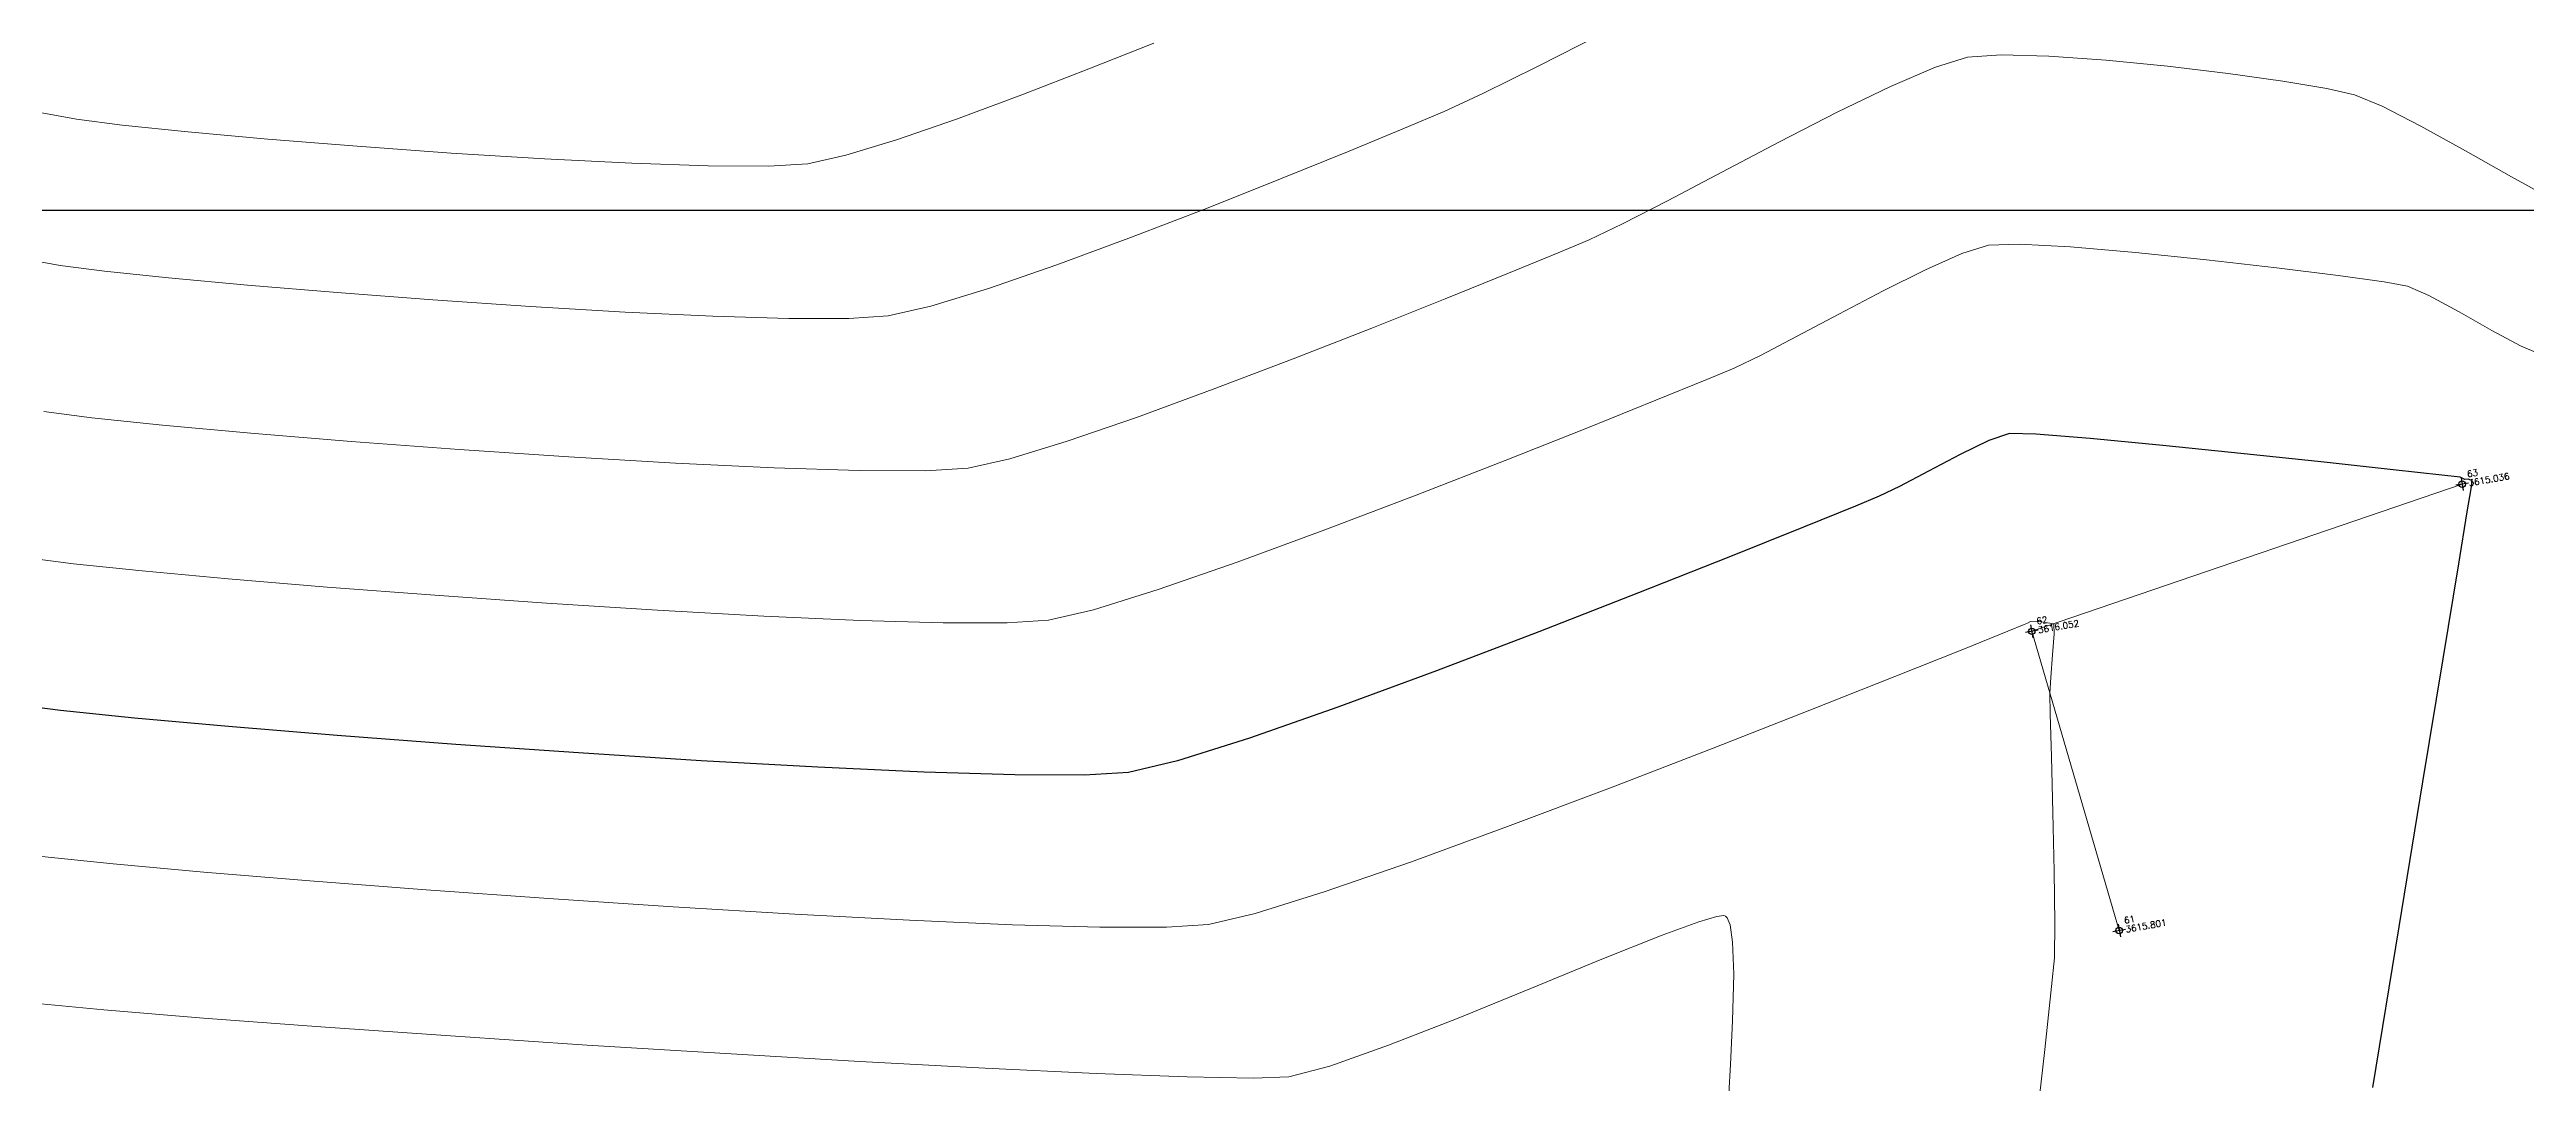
# Model space of a CAD drawing. Header units: millimetres. Extents: x 736950 to 740938, y 8500595 to 8502163.
# Drawn here: x 737828.7 to 737867.09, y 8501186.46 to 8501202.49 of the extents above; entities that cross this region are included whole.
import ezdxf

# ---------------------------------------------------------------- set-up
doc = ezdxf.new("R2010")
doc.units = ezdxf.units.MM
for name, color, linetype, lineweight in [('CONT-MJR', 80, 'Continuous', 30), ('CONT-MNR', 96, 'Continuous', 15), ('otros', 4, 'Continuous', 5), ('pista', 251, 'Continuous', 5)]:
    doc.layers.add(name, color=color, linetype=linetype, lineweight=lineweight)
doc.layers.add('Cuadricula Coordenadas', color=5, linetype='Continuous')
doc.styles.add('5mm', font='arial.ttf', dxfattribs={"height": 3})

msp = doc.modelspace()

# ---------------------------------------------------------------- hatches: boundary and pattern name
at = {"layer": 'pista'}
h = msp.add_hatch(dxfattribs=at)
h.set_pattern_fill('HONEY', color=256, scale=3, angle=9.94991650582834, style=0)
h.set_pattern_definition([(9.94991650582834, (1479841.21072825, -18.49207214638591), (0.4979252195647159, 0.4170677100899267), [0.375, -0.75]), (129.9499165058283, (1479841.21072825, -18.49207214638591), (-0.6101538418184378, 0.222682034283025), [0.3749999999999999, -0.7499999999999998]), (69.94991650582834, (1479841.21072825, -18.49207214638591), (-0.112228622253722, 0.6397497443729518), [-0.75, 0.375])])
h.paths.add_polyline_path([(737744.7999806425, 8501250.923935566), (737743.4751223363, 8501250.754223157), (737756.465848178, 8501242.026572531), (737763.5739612179, 8501242.006896213), (737770.002546867, 8501243.455222024), (737769.8468594846, 8501244.342704736), (737763.4750639071, 8501242.907173423), (737756.7405500773, 8501242.925815564)])
h.paths.add_polyline_path([(737794.2809870465, 8501256.017245878), (737809.7820272583, 8501263.709828075), (737823.391616501, 8501273.483615467), (737837.0791595323, 8501280.557800073), (737851.5530432165, 8501285.77819753), (737870.8510758049, 8501293.050216693, -0.9976846880626209), (737871.0089264096, 8501292.63424804), (737865.2748787645, 8501289.581801567, 0.7845063948290762), (737866.1540430214, 8501286.121818589), (737883.2588851704, 8501291.348365877), (737897.4188924351, 8501296.516943583), (737903.2981396064, 8501301.44146652, -0.5512150924587264), (737904.1219025984, 8501301.177325813), (737906.855912117, 8501297.98174819, 0.5618964424650519), (737910.2738656431, 8501298.536066804), (737914.22079628, 8501308.558674501), (737925.6412323939, 8501300.72656757, 0.340189525830376), (737928.7023693406, 8501300.894137181), (737936.9171069289, 8501306.117412793, -0.358727273887905), (737938.1716059428, 8501305.962964654), (737943.1732157968, 8501301.051021611, 0.3417074120720416), (737946.0555081918, 8501300.709858142), (737955.8779356404, 8501307.072689936), (737971.8320576148, 8501314.464803053), (737988.5677626224, 8501323.411181662), (738023.1375471824, 8501336.282937778), (738044.4246208373, 8501357.728329657), (738061.4456776979, 8501362.208386911), (738078.9085143938, 8501363.070318012), (738112.0997810266, 8501372.051506756), (738118.6561313582, 8501373.365123207), (738128.3493353954, 8501376.976906104), (738155.2251721952, 8501366.826195797), (738176.6167526407, 8501363.543890122), (738193.8053773039, 8501353.328603027), (738204.7313956148, 8501340.877429372), (738207.705198212, 8501335.751671141), (738214.35685511, 8501331.742925933), (738229.9282901662, 8501313.374534177), (738233.5603594936, 8501308.186787868), (738234.53883727, 8501308.358438132), (738230.6417003467, 8501313.924784988), (738214.9478837823, 8501332.43754055), (738208.3676942562, 8501336.403214611), (738205.4657963786, 8501341.405035153), (738194.387784551, 8501354.029418997), (738176.9261677533, 8501364.406946706), (738155.4549153853, 8501367.70147717), (738128.3514754312, 8501377.93815071), (738118.4090486554, 8501374.233504975), (738111.8936108743, 8501372.928085677), (738078.7671659255, 8501363.964436961), (738061.3074614278, 8501363.102660457), (738043.958527311, 8501358.536303693), (738022.6381405202, 8501337.057350922), (737988.196920163, 8501324.233464561), (737971.4304040315, 8501315.270615296), (737955.4419368334, 8501307.862588815), (737945.5806043665, 8501301.47455489, -0.3391433520832071), (737943.8038299843, 8501301.693147572), (737938.8116631231, 8501306.59581691, 0.3560082385246841), (737936.4342009705, 8501306.876887502), (737928.158540546, 8501301.61487459, -0.3502196171718997), (737926.1502499409, 8501301.468794718), (737914.5128481541, 8501309.44969617, 0.4302069892023044), (737913.4330382891, 8501309.014522241), (737909.4507249827, 8501298.90206584, -0.5704007069138802), (737907.5397775185, 8501298.566836312), (737904.9064502402, 8501301.644734057, 0.4931454261128044), (737902.7202336333, 8501302.131411942), (737896.9620044216, 8501297.308254998), (737882.9728831241, 8501292.20205278), (737866.0373022418, 8501287.027224885, -0.7384715771871906), (737865.6977918843, 8501288.787355538), (737871.5108758068, 8501291.881875956, 0.9119586051647783), (737870.5337161538, 8501293.892406015), (737851.2416702455, 8501286.62264278), (737836.7183275839, 8501281.384406622), (737822.9200107896, 8501274.252970394), (737809.3164408724, 8501264.483505804), (737793.8201376351, 8501256.79327439), (737778.9884914039, 8501246.402265295), (737769.846859484, 8501244.34270474), (737770.0025468671, 8501243.455222024), (737779.3594973255, 8501245.563292695)])
h.paths.add_polyline_path([(738260.5182952256, 8501271.251537092), (738234.538837269, 8501308.358438132), (738233.56035949, 8501308.186787868), (738259.6897886079, 8501270.86568047), (738269.3749442189, 8501234.589470252), (738274.5057655985, 8501215.583008338), (738279.7983711922, 8501189.602392923), (738280.7089290785, 8501189.641305126), (738275.382018582, 8501215.790318219), (738270.2441657205, 8501234.822827347)])

# ---------------------------------------------------------------- linework, layer by layer
at = {"linetype": 'Continuous', "extrusion": (0.9849591664230046, 0.172787269436437, 0)}
for points, elevation in [([(8245836.912062787, 0), (8245836.712062787, 0)], 2195666.375162655), ([(8245835.819062787, 0), (8245835.619062788, 0)], 2195659.409162654), ([(8245831.016062788, 0), (8245830.816062788, 0)], 2195659.943162655)]:
    msp.add_lwpolyline(points, dxfattribs=dict(at, elevation=elevation))
at = {"linetype": 'Continuous', "extrusion": (-0.172787269436437, 0.9849591664230046, 0)}
for points, elevation in [([(-2195666.475162655, 0), (-2195666.275162655, 0)], 8245836.812062786), ([(-2195659.509162654, 0), (-2195659.309162655, 0)], 8245835.719062786), ([(-2195660.043162655, 0), (-2195659.843162654, 0)], 8245830.916062787)]:
    msp.add_lwpolyline(points, dxfattribs=dict(at, elevation=elevation))
at = {"linetype": 'Continuous'}
for centre in [(737866.095648445, 8501195.750427242), (737859.4232793772, 8501193.470230754), (737860.779144827, 8501188.83174028)]:
    msp.add_circle(centre, 0.05, dxfattribs=at)
at = {"layer": 'CONT-MJR', "elevation": 3615}
for points in [[(737858.3114882358, 8501196.210725168), (737857.8203749862, 8501195.953964029)], [(737859.0806619269, 8501196.538512409), (737858.7605337771, 8501196.426108144)], [(737859.4891778504, 8501196.528596865), (737859.0806619269, 8501196.538512409)], [(737861.4561280455, 8501196.352749988), (737860.3311086505, 8501196.4605752)], [(737865.0264549798, 8501195.973478753), (737863.9541274919, 8501196.090899194)], [(737866.0661340745, 8501195.857160635), (737865.7805659345, 8501195.889465043)], [(737866.1367652637, 8501195.820918048), (737866.0661340745, 8501195.857160635)], [(737866.1933421084, 8501195.82719134), (737866.1367652637, 8501195.820918048)], [(737866.2145375636, 8501195.819742111), (737866.1933421084, 8501195.82719134)], [(737866.2319451264, 8501195.681245826), (737866.2499101546, 8501195.79108482)], [(737866.2521764784, 8501195.805131756), (737866.2459047915, 8501195.80794685)], [(737857.0593440959, 8501195.562709449), (737856.6935401389, 8501195.412303265)], [(737857.3740437115, 8501195.717425276), (737857.0593440959, 8501195.562709449)], [(737853.3285673682, 8501194.065890294), (737851.7854241598, 8501193.464543957)], [(737851.7854241598, 8501193.464543957), (737850.1987221494, 8501192.859854678)], [(737865.4857655751, 8501191.135996679), (737865.7986172179, 8501193.041129645)], [(737828.866747771, 8501192.243312286), (737828.101510874, 8501192.340667386)], [(737831.4743032553, 8501191.99436761), (737830.017203172, 8501192.125684487)], [(737848.6687717426, 8501192.29557929), (737847.2958833432, 8501191.815474635)], [(737843.6598539494, 8501191.244879562), (737842.2563080881, 8501191.287678564)], [(737844.7414539224, 8501191.241060458), (737843.6598539494, 8501191.244879562)], [(737845.4225341852, 8501191.282804875), (737844.7414539224, 8501191.241060458)]]:
    msp.add_lwpolyline(points, dxfattribs=at)
at = {"layer": 'CONT-MJR', "extrusion": (0.4324717646947839, -0.9016474769785472, 0), "elevation": -7345979.228635916}
msp.add_lwpolyline([(4341815.910217783, 3615.000000000013), (4341815.412189949, 3615.000000000013)], dxfattribs=at)
at = {"layer": 'CONT-MJR', "extrusion": (-0.08053006495912567, -0.996752180151957, 0), "elevation": -8533006.046373384}
msp.add_lwpolyline([(50861.99047978211, 3615.00000000001), (50861.14580563246, 3615.00000000001)], dxfattribs=at)
at = {"layer": 'CONT-MJR', "extrusion": (0.1022816104144634, 0.9947554836094266, 0), "elevation": 8532081.347134052}
msp.add_lwpolyline([(135523.05936848, 3615.000000000013), (135524.3237814219, 3615.000000000013)], dxfattribs=at)
at = {"layer": 'CONT-MJR', "extrusion": (-0.1062510400882014, -0.9943393366855077, 0), "elevation": -8531472.494627777}
msp.add_lwpolyline([(-169573.7719405149, 3615), (-169575.0192186753, 3615)], dxfattribs=at)
at = {"layer": 'CONT-MJR', "extrusion": (0.4682676378193287, -0.8835866790367011, 0), "elevation": -7166028.562209806}
msp.add_lwpolyline([(4632796.289108366, 3615.00000000001), (4632795.783972552, 3615.00000000001)], dxfattribs=at)
at = {"layer": 'CONT-MJR', "extrusion": (-0.1107226170304858, -0.9938513480787358, 0), "elevation": -8530623.425267745}
msp.add_lwpolyline([(-207945.7560537552, 3615), (-207946.5148301619, 3615)], dxfattribs=at)
at = {"layer": 'CONT-MJR', "extrusion": (-0.3519748696713864, -0.9360094503368065, 0), "elevation": -8216909.991139149}
msp.add_lwpolyline([(-2301557.5073016, 3615.000000000003), (-2301557.540813258, 3615.000000000003)], dxfattribs=at)
at = {"layer": 'CONT-MJR', "extrusion": (0.9872335078922342, -0.1592796311359179, 0), "elevation": -625621.0435641188}
msp.add_lwpolyline([(8510192.406224698, 3615.000000000003), (8510192.420453284, 3615.000000000003)], dxfattribs=at)
at = {"layer": 'CONT-MJR', "extrusion": (0.3758554044814061, -0.9266783233259095, 0), "elevation": -7600546.084939272}
msp.add_lwpolyline([(3878976.043891298, 3615.000000000013), (3878975.169149376, 3615.000000000013)], dxfattribs=at)
at = {"layer": 'CONT-MJR', "extrusion": (0.9868220472405038, -0.1618092923167924, 0), "elevation": -647429.7914312356}
msp.add_lwpolyline([(8508560.576063106, 3615.000000000013), (8508560.938974652, 3615.000000000013)], dxfattribs=at)
at = {"layer": 'CONT-MJR', "extrusion": (0.3723270877387017, -0.9281015783501378, 0), "elevation": -7615248.84281931}
msp.add_lwpolyline([(3850030.417295716, 3615.000000000006), (3850029.172718162, 3615.000000000006)], dxfattribs=at)
at = {"layer": 'CONT-MJR', "extrusion": (0.9867992928608661, -0.1619480027950175, 0), "elevation": -648625.7859870162}
msp.add_lwpolyline([(8508468.667916588, 3615.000000000013), (8508469.4864071, 3615.000000000013)], dxfattribs=at)
at = {"layer": 'CONT-MJR', "extrusion": (0.3682594091894877, -0.9297230811071701, 0), "elevation": -7632034.909182802}
msp.add_lwpolyline([(3816645.479194621, 3615.000000000003), (3816643.974150775, 3615.000000000003)], dxfattribs=at)
at = {"layer": 'CONT-MJR', "extrusion": (0.9867887608214948, -0.1620121647172796, 0), "elevation": -649179.0102028406}
msp.add_lwpolyline([(8508424.981865462, 3615.000000000013), (8508426.475904781, 3615.000000000013)], dxfattribs=at)
at = {"layer": 'CONT-MJR', "extrusion": (0.3460344071925594, -0.9382218229389541, 0), "elevation": -7720683.106016747}
msp.add_lwpolyline([(3633972.390190396, 3615.000000000003), (3633970.759498836, 3615.000000000003)], dxfattribs=at)
at = {"layer": 'CONT-MJR', "extrusion": (-0.1017142785549341, -0.9948136536749229, 0), "elevation": -8532149.84704067}
msp.add_lwpolyline([(-130689.2487159648, 3615.00000000001), (-130690.4051691325, 3615.00000000001)], dxfattribs=at)
at = {"layer": 'CONT-MJR', "extrusion": (-0.08186569914678887, -0.996643370169695, 0), "elevation": -8533059.729222514}
msp.add_lwpolyline([(39400.51181337214, 3615.00000000001), (39398.8209668824, 3615.00000000001)], dxfattribs=at)
at = {"layer": 'CONT-MJR', "extrusion": (-0.07551634391133302, -0.9971445641441693, 0), "elevation": -8532635.71052256}
msp.add_lwpolyline([(93749.23628699116, 3615.000000000013), (93747.39636522869, 3615.000000000013)], dxfattribs=at)
at = {"layer": 'CONT-MJR', "extrusion": (-0.06956395876035618, -0.9975774935520485, 0), "elevation": -8531924.24835587}
msp.add_lwpolyline([(144672.9443147228, 3615.00000000001), (144671.0340960034, 3615.00000000001)], dxfattribs=at)
at = {"layer": 'CONT-MJR', "extrusion": (-0.06322453417808938, -0.9979993277943446, 0), "elevation": -8530832.880686497}
msp.add_lwpolyline([(198878.7538365492, 3615.000000000013), (198876.8520911813, 3615.000000000013)], dxfattribs=at)
at = {"layer": 'CONT-MJR', "extrusion": (0.3010605353029301, -0.9536050304413842, 0), "elevation": -7884642.578113283}
msp.add_lwpolyline([(3262988.251731612, 3615.000000000003), (3262987.081943333, 3615.000000000003)], dxfattribs=at)
at = {"layer": 'CONT-MJR', "extrusion": (-0.05566617715970226, -0.9984494362362196, 0), "elevation": -8529082.489675548}
msp.add_lwpolyline([(263467.7160035269, 3615.000000000013), (263465.9014738085, 3615.000000000013)], dxfattribs=at)
at = {"layer": 'CONT-MJR', "extrusion": (-0.0456106646053823, -0.9989592921006619, 0), "elevation": -8525997.506435849}
msp.add_lwpolyline([(349329.3934749778, 3615.000000000013), (349327.7448413031, 3615.000000000013)], dxfattribs=at)
at = {"layer": 'CONT-MJR', "extrusion": (0.2316888063782195, -0.9727899552313625, 0), "elevation": -8098922.962174435}
msp.add_lwpolyline([(2687400.255691313, 3615.000000000013), (2687399.476660684, 3615.000000000013)], dxfattribs=at)
at = {"layer": 'CONT-MJR', "extrusion": (0.9867804489693823, -0.162062782685552, 0), "elevation": -649615.4563186051}
msp.add_lwpolyline([(8508387.46539404, 3615.000000000013), (8508389.739824137, 3615.000000000013)], dxfattribs=at)
at = {"layer": 'CONT-MJR', "extrusion": (0.9867785776164418, -0.1620741767132321, 0), "elevation": -649713.6999062076}
msp.add_lwpolyline([(8508377.438543865, 3615.000000000003), (8508379.963924771, 3615.000000000003)], dxfattribs=at)
at = {"layer": 'CONT-MNR', "extrusion": (0.4542117537094083, -0.8908937550528817, 0), "elevation": -7238527.030932621}
msp.add_lwpolyline([(4518694.61578746, 3612.00000000001), (4518693.499557289, 3612.00000000001)], dxfattribs=at)
at = {"layer": 'CONT-MNR'}
for points, elevation in [([(737845.8173609816, 8501202.58832125), (737844.808770646, 8501202.186820285)], 3611), ([(737858.4292979465, 8501202.371747551), (737857.929694682, 8501202.21672864)], 3613), ([(737858.9474098802, 8501202.407540195), (737858.4292979465, 8501202.371747551)], 3613), ([(737860.5744615701, 8501202.324262012), (737859.6886225648, 8501202.387610974)], 3613), ([(737844.808770646, 8501202.186820285), (737843.7684791458, 8501201.784961702)], 3611), ([(737857.929694682, 8501202.21672864), (737857.23461931, 8501201.916609308)], 3613), ([(737863.9945922007, 8501201.882711157), (737863.3149922114, 8501201.99671788)], 3613), ([(737843.7684791458, 8501201.784961702), (737842.7546792871, 8501201.409923114)], 3611), ([(737850.9262833756, 8501201.810985157), (737850.3180837235, 8501201.529854074)], 3612), ([(737864.4264463611, 8501201.786795294), (737863.9945922007, 8501201.882711157)], 3613), ([(737832.0816740459, 8501201.100306), (737830.8408868553, 8501201.212590164)], 3611), ([(737842.7546792871, 8501201.409923114), (737841.8255638761, 8501201.088882137)], 3611), ([(737849.7020928306, 8501201.270974727), (737848.8409749817, 8501200.914667126)], 3612), ([(737850.3180837235, 8501201.529854074), (737849.7020928306, 8501201.270974727)], 3612), ([(737856.4084632178, 8501201.515532792), (737855.5156177928, 8501201.057642331)], 3613), ([(737836.3697260174, 8501200.79350438), (737834.925189572, 8501200.883719826)], 3611), ([(737841.0393257198, 8501200.849016385), (737840.4541576245, 8501200.717503475)], 3611), ([(737841.8255638761, 8501201.088882137), (737841.0393257198, 8501200.849016385)], 3611), ([(737855.5156177928, 8501201.057642331), (737854.6204744229, 8501200.587081168)], 3613), ([(737839.8452987393, 8501200.679688003), (737838.9088765462, 8501200.684445186)], 3611), ([(737847.8031427539, 8501200.492673006), (737846.657008725, 8501200.03673411)], 3612), ([(737853.7874244949, 8501200.147992542), (737853.0808593963, 8501199.784519693)], 3613), ([(737853.0808593963, 8501199.784519693), (737852.5651705143, 8501199.540805867)], 3613), ([(737828.8629277267, 8501199.142610023), (737828.2122816016, 8501199.258896537)], 3612), ([(737845.470985472, 8501199.578592174), (737844.3134855723, 8501199.149988938)], 3612), ([(737858.7549799364, 8501199.455129981), (737858.3420246153, 8501199.324272402)], 3614), ([(737859.229833847, 8501199.470221858), (737858.7549799364, 8501199.455129981)], 3614), ([(737860.0264156929, 8501199.427376585), (737859.229833847, 8501199.470221858)], 3614), ([(737862.1336272478, 8501199.229899812), (737861.0319414883, 8501199.342100468)], 3614), ([(737829.5506027166, 8501199.053194873), (737828.8629277267, 8501199.142610023)], 3612), ([(737830.5413464131, 8501198.948769769), (737829.5506027166, 8501199.053194873)], 3612), ([(737865.2462902177, 8501198.821977966), (737864.8878044568, 8501198.886813696)], 3614), ([(737837.6229391929, 8501198.418989804), (737836.1532046646, 8501198.505252592)], 3612), ([(737843.2529216032, 8501198.78266614), (737842.3577061414, 8501198.508365523)], 3612), ([(737857.1188750726, 8501198.746349683), (737856.432154917, 8501198.386861946)], 3614), ([(737866.0480562387, 8501198.42083922), (737865.5782220926, 8501198.675216833)], 3614), ([(737838.9812013472, 8501198.355001893), (737837.6229391929, 8501198.418989804)], 3612), ([(737866.5551853688, 8501198.135544028), (737866.0480562387, 8501198.42083922)], 3614), ([(737855.777653882, 8501198.038741563), (737855.2171090002, 8501197.745777233)], 3614), ([(737854.8122573049, 8501197.551757658), (737854.3877546915, 8501197.375475328)], 3614), ([(737846.7352581488, 8501197.221444106), (737845.5461759802, 8501196.78674781)], 3613), ([(737853.5988593806, 8501197.053142102), (737852.5289953742, 8501196.621631611)], 3614), ([(737829.3536719867, 8501196.77971974), (737828.6091221093, 8501196.87529581)], 3613), ([(737830.4496485185, 8501196.666378653), (737829.3536719867, 8501196.77971974)], 3613), ([(737833.3761411608, 8501196.414359516), (737831.8171166084, 8501196.542262072)], 3613), ([(737835.0467870798, 8501196.289660506), (737833.3761411608, 8501196.414359516)], 3613), ([(737844.4725914247, 8501196.418300252), (737843.5811121705, 8501196.146102138)], 3613), ([(737842.2766088054, 8501195.95885194), (737841.2468824963, 8501195.962690383)], 3613), ([(737842.9383459048, 8501196.000154175), (737842.2766088054, 8501195.95885194)], 3613), ([(737843.5811121705, 8501196.146102138), (737842.9383459048, 8501196.000154175)], 3613), ([(737849.8800572846, 8501195.578573342), (737848.4678312056, 8501195.040772825)], 3614), ([(737833.0004027385, 8501194.156238778), (737831.4649494033, 8501194.283949608)], 3614), ([(737844.1804400448, 8501193.641479526), (737843.5438182706, 8501193.600699889)], 3614), ([(737859.3064308866, 8501193.573661242), (737859.0533547275, 8501193.47106288)], 3616), ([(737859.3563175577, 8501193.598322425), (737859.3064308866, 8501193.573661242)], 3616), ([(737859.4063439169, 8501193.62189484), (737859.3563175577, 8501193.598322425)], 3616), ([(737859.7647785158, 8501193.586933702), (737859.5766322769, 8501193.617967714)], 3616), ([(737859.7685052891, 8501193.430702489), (737859.7647785158, 8501193.586933702)], 3616), ([(737858.3562596808, 8501193.190079294), (737857.303406802, 8501192.768833142)], 3616), ([(737859.0533547275, 8501193.47106288), (737858.3562596808, 8501193.190079294)], 3616), ([(737859.7194451976, 8501192.753529124), (737859.7471412801, 8501193.10678733)], 3616), ([(737857.303406802, 8501192.768833142), (737855.9830571442, 8501192.245447079)], 3616), ([(737854.4834717627, 8501191.65804376), (737852.8929117117, 8501191.044745844)], 3616), ([(737852.8929117117, 8501191.044745844), (737851.299638046, 8501190.443675984)], 3616), ([(737851.299638046, 8501190.443675984), (737849.7919118202, 8501189.892956834)], 3616), ([(737831.0917750029, 8501189.7385987), (737829.6857250014, 8501189.86627033)], 3616), ([(737859.7814611425, 8501188.953456772), (737859.7713608043, 8501189.753597736)], 3616), ([(737848.4579940883, 8501189.430711055), (737847.3861459054, 8501189.095061298)], 3616), ([(737840.2490778109, 8501189.085012104), (737838.3626225833, 8501189.198920414)], 3616), ([(737842.0258629462, 8501188.990811987), (737840.2490778109, 8501189.085012104)], 3616), ([(737846.6646283256, 8501188.924130224), (737846.0123606797, 8501188.882979175)], 3616), ([(737847.3861459054, 8501189.095061298), (737846.6646283256, 8501188.924130224)], 3616), ([(737854.2622696179, 8501188.967337102), (737853.6962188294, 8501188.760155044)], 3617), ([(737854.5443073211, 8501189.049848316), (737854.2622696179, 8501188.967337102)], 3617), ([(737854.7047695699, 8501189.027705701), (737854.6785547807, 8501189.056069097)], 3617), ([(737854.7859198685, 8501188.653262168), (737854.7465979953, 8501188.920341598)], 3617), ([(737859.7744700183, 8501188.411330925), (737859.7814611425, 8501188.953456772)], 3616), ([(737854.7870355584, 8501187.4339925), (737854.803260201, 8501188.156795515)], 3617), ([(737851.6702002935, 8501187.939173155), (737850.532966853, 8501187.47580128)], 3617), ([(737831.0855678287, 8501187.476195317), (737829.53828419, 8501187.603306988)], 3617), ([(737850.532966853, 8501187.47580128), (737849.4554009227, 8501187.053985855)], 3617), ([(737837.033964417, 8501187.057552908), (737834.916226257, 8501187.19784533)], 3617), ([(737849.4554009227, 8501187.053985855), (737848.5443652205, 8501186.731334684)], 3617), ([(737848.5443652205, 8501186.731334684), (737847.9067224655, 8501186.565455573)], 3617), ([(737854.7258531431, 8501186.2987212), (737854.7526717673, 8501186.757523252)], 3617), ([(737847.3565647773, 8501186.544949971), (737846.3340120775, 8501186.56383435)], 3617), ([(737847.9067224655, 8501186.565455573), (737847.3565647773, 8501186.544949971)], 3617)]:
    msp.add_lwpolyline(points, dxfattribs=dict(at, elevation=elevation))
at = {"layer": 'CONT-MNR', "extrusion": (-0.02687760297231334, -0.9996387319719374, 0), "elevation": -8517963.074748319}
msp.add_lwpolyline([(509101.1809463799, 3613.000000000013), (509100.4394658221, 3613.000000000013)], dxfattribs=at)
at = {"layer": 'CONT-MNR', "extrusion": (-0.09874558537089673, -0.995112711892356, 0), "elevation": -8532514.973589288}
msp.add_lwpolyline([(-105200.8059483755, 3613), (-105201.7626147758, 3613)], dxfattribs=at)
at = {"layer": 'CONT-MNR', "extrusion": (-0.4449206935989992, 0.8955699729263961, 0), "elevation": 7285135.929811142}
msp.add_lwpolyline([(-4443158.674260705, 3612.000000000009), (-4443157.740243902, 3612.000000000009)], dxfattribs=at)
at = {"layer": 'CONT-MNR', "extrusion": (-0.1196887712304673, -0.9928114614776268, 0), "elevation": -8528404.749519404}
msp.add_lwpolyline([(-284940.1219484303, 3613.00000000001), (-284941.0684205389, 3613.00000000001)], dxfattribs=at)
at = {"layer": 'CONT-MNR', "extrusion": (-0.1397385816235777, -0.990188430959396, 0), "elevation": -8520899.839468049}
msp.add_lwpolyline([(-457322.1909822462, 3613.000000000006), (-457323.0482649232, 3613.000000000006)], dxfattribs=at)
at = {"layer": 'CONT-MNR', "extrusion": (0.4367283638183557, -0.8995934282977739, 0), "elevation": -7325382.194007349}
msp.add_lwpolyline([(4376487.522815753, 3613.000000000003), (4376486.604449671, 3613.000000000003)], dxfattribs=at)
at = {"layer": 'CONT-MNR', "extrusion": (-0.3824575886917782, -0.9239730476870366, 0), "elevation": -8137083.173267853}
msp.add_lwpolyline([(-2569581.828475173, 3613.00000000001), (-2569582.293476475, 3613.00000000001)], dxfattribs=at)
at = {"layer": 'CONT-MNR', "extrusion": (-0.4583191184293555, -0.8887877056317433, 0), "elevation": -7893941.043498833}
msp.add_lwpolyline([(-3240457.343078547, 3613.000000000006), (-3240458.014490111, 3613.000000000006)], dxfattribs=at)
at = {"layer": 'CONT-MNR', "extrusion": (-0.1745468703867809, -0.9846488663671839, 0), "elevation": -8499484.09424705}
msp.add_lwpolyline([(-757355.4972657764, 3611), (-757356.1601134901, 3611)], dxfattribs=at)
at = {"layer": 'CONT-MNR', "extrusion": (-0.1282946061158696, -0.9917361010075079, 0), "elevation": -8525607.836069917}
msp.add_lwpolyline([(-358925.7995724542, 3611), (-358926.5149589644, 3611)], dxfattribs=at)
at = {"layer": 'CONT-MNR', "extrusion": (-0.1034685020252864, -0.9946327307547461, 0), "elevation": -8531915.228628732}
msp.add_lwpolyline([(-145735.8507758888, 3611), (-145736.8709302144, 3611)], dxfattribs=at)
at = {"layer": 'CONT-MNR', "extrusion": (-0.4840411289852535, -0.875045247659046, 0), "elevation": -7796093.024865932}
msp.add_lwpolyline([(-3469264.627095617, 3613), (-3469265.417661752, 3613)], dxfattribs=at)
at = {"layer": 'CONT-MNR', "extrusion": (-0.08042121827464951, -0.9967609681619868, 0), "elevation": -8533002.794171104}
msp.add_lwpolyline([(51766.66309528553, 3611), (51765.27078599669, 3611)], dxfattribs=at)
at = {"layer": 'CONT-MNR', "extrusion": (-0.07168009666924999, -0.9974276734387748, 0), "elevation": -8532221.097647872}
msp.add_lwpolyline([(126570.0716639564, 3611.000000000013), (126568.6121937506, 3611.000000000013)], dxfattribs=at)
at = {"layer": 'CONT-MNR', "extrusion": (-0.05071705879923877, -0.9987130618685002, 0), "elevation": -8527681.164587295}
msp.add_lwpolyline([(305732.2754647813, 3611.00000000001), (305730.9194587125, 3611.00000000001)], dxfattribs=at)
at = {"layer": 'CONT-MNR', "extrusion": (-0.3766641598787318, 0.9263498856602992, 0), "elevation": 7597165.281473793}
msp.add_lwpolyline([(-3885603.88995516, 3612.000000000003), (-3885602.769609333, 3612.000000000003)], dxfattribs=at)
at = {"layer": 'CONT-MNR', "extrusion": (0.4908400764138771, 0.8712496883132984, 0), "elevation": 7768842.925396016}
msp.add_lwpolyline([(3529863.639571613, 3613.000000000009), (3529864.459962222, 3613.000000000009)], dxfattribs=at)
at = {"layer": 'CONT-MNR', "extrusion": (-0.03398062518185386, -0.9994224917982638, 0), "elevation": -8521363.398732448}
msp.add_lwpolyline([(448536.6868012593, 3611.00000000001), (448535.5012270248, 3611.00000000001)], dxfattribs=at)
at = {"layer": 'CONT-MNR', "extrusion": (0.06198931440696616, -0.9980768131258008, 0), "elevation": -8439113.095973695}
msp.add_lwpolyline([(1263405.053194987, 3611.000000000013), (1263404.443162895, 3611.000000000013)], dxfattribs=at)
at = {"layer": 'CONT-MNR', "extrusion": (0.4662796328473026, -0.8846373855946769, 0), "elevation": -7176433.280241925}
msp.add_lwpolyline([(4616670.470910931, 3613.000000000013), (4616669.529225737, 3613.000000000013)], dxfattribs=at)
at = {"layer": 'CONT-MNR', "extrusion": (0.4835645875589226, 0.8753086824994765, 0), "elevation": 7797980.906753647}
msp.add_lwpolyline([(3465017.492147177, 3613.00000000001), (3465018.252672155, 3613.00000000001)], dxfattribs=at)
at = {"layer": 'CONT-MNR', "extrusion": (0.3603347294850874, -0.9328230715022592, 0), "elevation": -7664243.754166719}
msp.add_lwpolyline([(3751558.000423755, 3612.00000000001), (3751556.728989451, 3612.00000000001)], dxfattribs=at)
at = {"layer": 'CONT-MNR', "extrusion": (0.380665896371382, -0.924712644738771, 0), "elevation": -7580291.399745566}
msp.add_lwpolyline([(3918417.816518711, 3613.000000000013), (3918416.986579895, 3613.000000000013)], dxfattribs=at)
at = {"layer": 'CONT-MNR', "extrusion": (0.3859100365113627, -0.9225364186414534, 0), "elevation": -7557921.468166466}
msp.add_lwpolyline([(3961394.088140591, 3613.000000000013), (3961393.564251895, 3613.000000000013)], dxfattribs=at)
at = {"layer": 'CONT-MNR', "extrusion": (0.405226664171393, -0.9142162493877064, 0), "elevation": -7472934.686963942}
msp.add_lwpolyline([(4119474.729656178, 3614.000000000003), (4119474.110604283, 3614.000000000003)], dxfattribs=at)
at = {"layer": 'CONT-MNR', "extrusion": (-0.08450414339120442, -0.9964231278677342, 0), "elevation": -8533143.95352885}
msp.add_lwpolyline([(16835.22917678219, 3614.000000000013), (16834.22004143847, 3614.000000000013)], dxfattribs=at)
at = {"layer": 'CONT-MNR', "extrusion": (0.09205368033383719, 0.9957540459054112, 0), "elevation": 8533023.265077973}
msp.add_lwpolyline([(47867.67380162422, 3612.000000000003), (47868.90374613518, 3612.000000000003)], dxfattribs=at)
at = {"layer": 'CONT-MNR', "extrusion": (0.327273266514188, -0.9449297376128732, 0), "elevation": -7791559.163540495}
msp.add_lwpolyline([(3479426.248645592, 3612.000000000013), (3479425.126272228, 3612.000000000013)], dxfattribs=at)
at = {"layer": 'CONT-MNR', "extrusion": (0.3759972397262453, -0.9266207831244907, 0), "elevation": -7599957.638367558}
msp.add_lwpolyline([(3880135.729686899, 3613), (3880134.666689221, 3613)], dxfattribs=at)
at = {"layer": 'CONT-MNR', "extrusion": (0.4455402787071643, -0.8952618946707955, 0), "elevation": -7282054.230240353}
msp.add_lwpolyline([(4448202.555123443, 3614.000000000013), (4448201.821034068, 3614.000000000013)], dxfattribs=at)
at = {"layer": 'CONT-MNR', "extrusion": (-0.1131957255607644, -0.993572708821439, 0), "elevation": -8530082.386662042}
msp.add_lwpolyline([(-229178.6440394691, 3614.000000000006), (-229179.7361203298, 3614.000000000006)], dxfattribs=at)
at = {"layer": 'CONT-MNR', "extrusion": (0.1241104779987341, 0.9922684058514237, 0), "elevation": 8527047.841784105}
msp.add_lwpolyline([(322928.5617979869, 3614), (322929.5248980164, 3614)], dxfattribs=at)
at = {"layer": 'CONT-MNR', "extrusion": (-0.1387183395284876, -0.9903318748169522, 0), "elevation": -8521363.623802606}
msp.add_lwpolyline([(-448541.0758792358, 3614.000000000013), (-448541.7963061519, 3614.000000000013)], dxfattribs=at)
at = {"layer": 'CONT-MNR', "extrusion": (0.08304670058158672, 0.9965456565168063, 0), "elevation": 8533107.268508228}
msp.add_lwpolyline([(-29287.92186286603, 3612.000000000003), (-29286.52743546502, 3612.000000000003)], dxfattribs=at)
at = {"layer": 'CONT-MNR', "extrusion": (-0.07530026362689214, -0.9971609049184192, 0), "elevation": -8532622.039408796}
msp.add_lwpolyline([(95597.3620923598, 3612.000000000013), (95595.87245439983, 3612.000000000013)], dxfattribs=at)
at = {"layer": 'CONT-MNR', "extrusion": (0.06751466746300169, 0.9977182817195246, 0), "elevation": 8531615.92774301}
msp.add_lwpolyline([(-162197.0288468057, 3612.00000000001), (-162195.5132719682, 3612.00000000001)], dxfattribs=at)
at = {"layer": 'CONT-MNR', "extrusion": (0.2205078511873785, -0.9753851995825675, 0), "elevation": -8129243.170960326}
msp.add_lwpolyline([(2594261.530928708, 3612.00000000001), (2594260.852781883, 3612.00000000001)], dxfattribs=at)
at = {"layer": 'CONT-MNR', "extrusion": (0.3707327799326704, -0.9287395791519786, 0), "elevation": -7621854.327631771}
msp.add_lwpolyline([(3836943.80268799, 3613), (3836942.579601448, 3613)], dxfattribs=at)
at = {"layer": 'CONT-MNR', "extrusion": (-0.4043795194504333, -0.9145912771555591, 0), "elevation": -8073499.881660177}
msp.add_lwpolyline([(-2762865.213481575, 3614), (-2762865.576410769, 3614)], dxfattribs=at)
at = {"layer": 'CONT-MNR', "extrusion": (-0.0301288859795808, -0.9995460220668329, 0), "elevation": -8519569.26507916}
msp.add_lwpolyline([(481373.560892492, 3612.00000000001), (481372.3826579995, 3612.00000000001)], dxfattribs=at)
at = {"layer": 'CONT-MNR', "extrusion": (-0.0008574318583036422, -0.9999996324052367, 0), "elevation": -8501827.842165599}
msp.add_lwpolyline([(730551.6174490771, 3612.000000000013), (730550.6894018704, 3612.000000000013)], dxfattribs=at)
at = {"layer": 'CONT-MNR', "extrusion": (0.06570589006394553, -0.9978390331165168, 0), "elevation": -8434347.005326964}
msp.add_lwpolyline([(1294826.049557913, 3612.000000000011), (1294825.438934424, 3612.000000000011)], dxfattribs=at)
at = {"layer": 'CONT-MNR', "extrusion": (0.3642013286346606, -0.9313202414963114, 0), "elevation": -7648612.275702238}
msp.add_lwpolyline([(3783321.557411526, 3613.00000000001), (3783320.247170131, 3613.00000000001)], dxfattribs=at)
at = {"layer": 'CONT-MNR', "extrusion": (0.4695935596176975, -0.8828827151811163, 0), "elevation": -7159068.485623565}
msp.add_lwpolyline([(4643548.701737515, 3614.000000000013), (4643547.960414773, 3614.000000000013)], dxfattribs=at)
at = {"layer": 'CONT-MNR', "extrusion": (-0.4749228742768148, -0.8800274220094785, 0), "elevation": -7831717.184435972}
msp.add_lwpolyline([(-3388070.146660889, 3614.00000000001), (-3388070.650982475, 3614.00000000001)], dxfattribs=at)
at = {"layer": 'CONT-MNR', "extrusion": (0.4321711508047373, -0.9017916036491519, 0), "elevation": -7347429.009797734}
msp.add_lwpolyline([(4339364.052508807, 3614), (4339363.603567284, 3614)], dxfattribs=at)
at = {"layer": 'CONT-MNR', "extrusion": (0.3857659728867859, 0.92259666927792, 0), "elevation": 8127820.844481033}
msp.add_lwpolyline([(2598718.938035812, 3614.000000000003), (2598719.241415657, 3614.000000000003)], dxfattribs=at)
at = {"layer": 'CONT-MNR', "extrusion": (0.3555574510488245, -0.9346544275846891, 0), "elevation": -7683334.718340307}
msp.add_lwpolyline([(3712297.057431815, 3613.000000000003), (3712295.732907952, 3613.000000000003)], dxfattribs=at)
at = {"layer": 'CONT-MNR', "extrusion": (0.3782340738764568, -0.9257099898774016, 0), "elevation": -7590561.665388986}
msp.add_lwpolyline([(3898481.693973267, 3614.000000000003), (3898480.841767588, 3614.000000000003)], dxfattribs=at)
at = {"layer": 'CONT-MNR', "extrusion": (0.09039222135881145, 0.9959062437387467, 0), "elevation": 8533088.972627426}
msp.add_lwpolyline([(33630.72616738093, 3613.000000000011), (33632.099256563, 3613.000000000011)], dxfattribs=at)
at = {"layer": 'CONT-MNR', "extrusion": (0.3246092376543602, -0.9458482134198145, 0), "elevation": -7801330.312424839}
msp.add_lwpolyline([(3457456.89972622, 3613.00000000001), (3457455.764676707, 3613.00000000001)], dxfattribs=at)
at = {"layer": 'CONT-MNR', "extrusion": (-0.36939920192217, 0.9292708053195603, 0), "elevation": 7627351.695416397}
msp.add_lwpolyline([(-3826000.061240775, 3614.000000000013), (-3825998.697366334, 3614.000000000013)], dxfattribs=at)
at = {"layer": 'CONT-MNR', "extrusion": (0.06711250337368357, 0.997745414367271, 0), "elevation": 8531547.571711555}
msp.add_lwpolyline([(-165636.6759999982, 3613.000000000003), (-165634.9698210824, 3613.000000000003)], dxfattribs=at)
at = {"layer": 'CONT-MNR', "extrusion": (-0.05873665280935231, -0.9982735124287099, 0), "elevation": -8529857.026580054}
msp.add_lwpolyline([(237232.7318820815, 3613), (237231.0749380257, 3613)], dxfattribs=at)
at = {"layer": 'CONT-MNR', "extrusion": (-0.04788475483498367, -0.9988528671703324, 0), "elevation": -8526775.287764097}
msp.add_lwpolyline([(329915.8422081167, 3613.000000000013), (329914.3145562559, 3613.000000000013)], dxfattribs=at)
at = {"layer": 'CONT-MNR', "extrusion": (-0.03184771946610157, -0.9994927327223588, 0), "elevation": -8520382.145198934}
msp.add_lwpolyline([(466723.2600157405, 3613.000000000013), (466721.9415665108, 3613.000000000013)], dxfattribs=at)
at = {"layer": 'CONT-MNR', "extrusion": (0.3636072738669605, -0.9315523336834262, 0), "elevation": -7651020.996908532}
msp.add_lwpolyline([(3778443.809650334, 3614), (3778442.326610313, 3614)], dxfattribs=at)
at = {"layer": 'CONT-MNR', "extrusion": (0.3448634292819605, -0.9386528725486789, 0), "elevation": -7725214.192211295}
msp.add_lwpolyline([(3624334.858591119, 3614.000000000013), (3624333.410240183, 3614.000000000013)], dxfattribs=at)
at = {"layer": 'CONT-MNR', "extrusion": (-0.1274999701309893, -0.9918385743741757, 0), "elevation": -8525885.833722565}
msp.add_lwpolyline([(-352094.7115626782, 3614.00000000001), (-352095.4345254293, 3614.00000000001)], dxfattribs=at)
at = {"layer": 'CONT-MNR', "extrusion": (-0.1032347907464761, -0.9946570152467288, 0), "elevation": -8531942.39301503}
msp.add_lwpolyline([(-143731.1084593433, 3614.000000000003), (-143732.1740395071, 3614.000000000003)], dxfattribs=at)
at = {"layer": 'CONT-MNR', "extrusion": (-0.09105173624466764, -0.995846163484517, 0), "elevation": -8533062.548647318}
msp.add_lwpolyline([(-39281.8660388313, 3614.000000000006), (-39283.20428145502, 3614.000000000006)], dxfattribs=at)
at = {"layer": 'CONT-MNR', "extrusion": (0.3276801416647125, -0.9447887196397902, 0), "elevation": -7790054.86108846}
msp.add_lwpolyline([(3482782.256380371, 3614), (3482780.961543308, 3614)], dxfattribs=at)
at = {"layer": 'CONT-MNR', "extrusion": (-0.07626081612544622, -0.99708790380983, 0), "elevation": -8532705.6078995}
msp.add_lwpolyline([(87378.02840521815, 3614), (87376.35533764039, 3614)], dxfattribs=at)
at = {"layer": 'CONT-MNR', "extrusion": (-0.07001356992269095, -0.997546039051171, 0), "elevation": -8531990.869645834}
msp.add_lwpolyline([(140826.8437516958, 3614), (140825.1085835514, 3614)], dxfattribs=at)
at = {"layer": 'CONT-MNR', "extrusion": (-0.06334344217334958, -0.9979917877085119, 0), "elevation": -8530858.802372921}
msp.add_lwpolyline([(197861.5097844648, 3614), (197859.7827188198, 3614)], dxfattribs=at)
at = {"layer": 'CONT-MNR', "extrusion": (0.2970173083282005, -0.9548720953894666, 0), "elevation": -7898400.041090404}
msp.add_lwpolyline([(3229550.240476142, 3614), (3229549.189265055, 3614)], dxfattribs=at)
at = {"layer": 'CONT-MNR', "extrusion": (-0.05539121606194719, -0.998464728061627, 0), "elevation": -8529011.904380988}
msp.add_lwpolyline([(265815.5272920777, 3614.000000000013), (265813.8785036324, 3614.000000000013)], dxfattribs=at)
at = {"layer": 'CONT-MNR', "extrusion": (-0.04483853281723005, -0.99899424721807, 0), "elevation": -8525727.259929739}
msp.add_lwpolyline([(355918.1323688257, 3614.00000000001), (355916.631970356, 3614.00000000001)], dxfattribs=at)
at = {"layer": 'CONT-MNR', "extrusion": (-0.02904762489410559, -0.9995780287141226, 0), "elevation": -8519038.915941784}
msp.add_lwpolyline([(490591.718476219, 3614.000000000003), (490590.4364409079, 3614.000000000003)], dxfattribs=at)
at = {"layer": 'CONT-MNR', "extrusion": (-0.001228931196995547, -0.9999992448637715, 0), "elevation": -8502093.940090122}
msp.add_lwpolyline([(727395.6046182807, 3614), (727394.6105457572, 3614)], dxfattribs=at)
at = {"layer": 'CONT-MNR', "extrusion": (0.2269344956139695, -0.9739100239244041, 0), "elevation": -8111955.405829454}
msp.add_lwpolyline([(2647808.654116431, 3614.000000000003), (2647807.934570687, 3614.000000000003)], dxfattribs=at)
at = {"layer": 'CONT-MNR', "extrusion": (-0.0230554953136505, -0.9997341867395765, 0), "elevation": -8515945.605985807}
msp.add_lwpolyline([(541664.2141529879, 3616), (541664.0438193508, 3616)], dxfattribs=at)
at = {"layer": 'CONT-MNR', "extrusion": (0.9978320021460261, -0.06581257853368988, 0), "elevation": 176774.6298224404}
msp.add_lwpolyline([(8531322.990931185, 3616), (8531323.315550113, 3616)], dxfattribs=at)
at = {"layer": 'CONT-MNR', "extrusion": (0.998051770875178, -0.06239120653522755, 0), "elevation": 206022.5267685269}
msp.add_lwpolyline([(8530666.19562375, 3616.00000000001), (8530666.440360913, 3616.00000000001)], dxfattribs=at)
at = {"layer": 'CONT-MNR', "extrusion": (0.9997996134744653, 0.0200183140226661, 0), "elevation": 907891.3882509787}
msp.add_lwpolyline([(8484717.957832571, 3616.000000000011), (8484718.277576076, 3616.000000000011)], dxfattribs=at)
at = {"layer": 'CONT-MNR', "extrusion": (0.3647272720146598, -0.9311143952537435, 0), "elevation": -7646466.276715151}
msp.add_lwpolyline([(3787644.984002703, 3616.000000000013), (3787643.37347516, 3616.000000000013)], dxfattribs=at)
at = {"layer": 'CONT-MNR', "extrusion": (0.9996302060904863, 0.02719284963905008, 0), "elevation": 968758.4955136002}
msp.add_lwpolyline([(8477983.325409863, 3616), (8477983.9923296, 3616)], dxfattribs=at)
at = {"layer": 'CONT-MNR', "extrusion": (0.9996548787706659, 0.02627019889542931, 0), "elevation": 960933.0698104234}
msp.add_lwpolyline([(8478872.996704502, 3616.000000000013), (8478873.859416846, 3616.000000000013)], dxfattribs=at)
at = {"layer": 'CONT-MNR', "extrusion": (0.9997572782453549, 0.02203144560486503, 0), "elevation": 924974.176375442}
msp.add_lwpolyline([(8482870.21248742, 3616.000000000003), (8482871.119611483, 3616.000000000003)], dxfattribs=at)
at = {"layer": 'CONT-MNR', "extrusion": (-0.102221125903174, -0.9947617008203963, 0), "elevation": -8532079.87156779}
msp.add_lwpolyline([(-135036.4865592252, 3616.000000000013), (-135037.5965917272, 3616.000000000013)], dxfattribs=at)
at = {"layer": 'CONT-MNR', "extrusion": (-0.08281270505117266, -0.9965651287708734, 0), "elevation": -8533091.035132993}
msp.add_lwpolyline([(31291.86352793849, 3616), (31290.21857927984, 3616)], dxfattribs=at)
at = {"layer": 'CONT-MNR', "extrusion": (0.3274300001572786, -0.9448754388791173, 0), "elevation": -7790971.373620572}
msp.add_lwpolyline([(3480720.753947457, 3616.000000000003), (3480719.342208219, 3616.000000000003)], dxfattribs=at)
at = {"layer": 'CONT-MNR', "extrusion": (-0.07689178177975145, -0.997039444502942, 0), "elevation": -8532754.632114865}
msp.add_lwpolyline([(81978.52987121488, 3616.000000000003), (81976.72055139439, 3616.000000000003)], dxfattribs=at)
at = {"layer": 'CONT-MNR', "extrusion": (-0.07158742816013387, -0.9974343287301766, 0), "elevation": -8532197.882460048}
msp.add_lwpolyline([(127365.1091235791, 3616.00000000001), (127363.204191877, 3616.00000000001)], dxfattribs=at)
at = {"layer": 'CONT-MNR', "extrusion": (-0.06624167870797525, -0.9978036079319165, 0), "elevation": -8531392.906149898}
msp.add_lwpolyline([(173084.7367447963, 3616.000000000013), (173082.8049602336, 3616.000000000013)], dxfattribs=at)
at = {"layer": 'CONT-MNR', "extrusion": (-0.04302470715736941, -0.999074008556935, 0), "elevation": -8525062.399641769}
msp.add_lwpolyline([(371399.2236544547, 3616.000000000003), (371397.6236415246, 3616.000000000003)], dxfattribs=at)
at = {"layer": 'CONT-MNR', "extrusion": (-0.02797483626014563, -0.9996086276819633, 0), "elevation": -8518502.846535463}
msp.add_lwpolyline([(499736.8369389598, 3616), (499735.4847159219, 3616)], dxfattribs=at)
at = {"layer": 'CONT-MNR', "extrusion": (-0.001123744458742471, -0.9999993685989965, 0), "elevation": -8502012.665687786}
msp.add_lwpolyline([(728292.3825839971, 3616.00000000001), (728291.346310756, 3616.00000000001)], dxfattribs=at)
at = {"layer": 'CONT-MNR', "extrusion": (0.1237978141810692, -0.992307463039551, 0), "elevation": -8344448.559105789}
msp.add_lwpolyline([(1784607.301441498, 3617.00000000001), (1784607.193265066, 3617.00000000001)], dxfattribs=at)
at = {"layer": 'CONT-MNR', "extrusion": (-0.2575635657113957, -0.966261356786057, 0), "elevation": -8404414.953597514}
msp.add_lwpolyline([(-1476636.103256568, 3617.000000000013), (-1476636.131099118, 3617.000000000013)], dxfattribs=at)
at = {"layer": 'CONT-MNR', "extrusion": (0.9317825145274355, 0.3630170045892195, 0), "elevation": 3773596.28845055}
msp.add_lwpolyline([(7653405.36873673, 3617), (7653405.483961151, 3617)], dxfattribs=at)
at = {"layer": 'CONT-MNR', "extrusion": (0.3707655132861579, -0.9287265120355142, 0), "elevation": -7621708.680965649}
msp.add_lwpolyline([(3837211.903883229, 3617.000000000003), (3837210.896072757, 3617.000000000003)], dxfattribs=at)
at = {"layer": 'CONT-MNR', "extrusion": (0.999390592849012, 0.0349062018114349, 0), "elevation": 1034149.338704789}
msp.add_lwpolyline([(8470251.763270743, 3617.00000000001), (8470252.260040127, 3617.00000000001)], dxfattribs=at)
at = {"layer": 'CONT-MNR', "extrusion": (0.3796474146528552, -0.9251312558482733, 0), "elevation": -7584591.195380632}
msp.add_lwpolyline([(3910064.843119789, 3617.00000000001), (3910063.664867271, 3617.00000000001)], dxfattribs=at)
at = {"layer": 'CONT-MNR', "extrusion": (0.9954628207740077, -0.09515131347835312, 0), "elevation": -74387.2710354944}
msp.add_lwpolyline([(8532824.872289626, 3616), (8532825.322578456, 3616)], dxfattribs=at)
at = {"layer": 'CONT-MNR', "extrusion": (0.9941193748660025, -0.1082897433556305, 0), "elevation": -187070.8075991758}
msp.add_lwpolyline([(8531097.324331786, 3616), (8531098.304450644, 3616)], dxfattribs=at)
at = {"layer": 'CONT-MNR', "extrusion": (-0.0933982725495984, -0.995628827769039, 0), "elevation": -8532939.452437041}
msp.add_lwpolyline([(-59391.87847367406, 3617.000000000006), (-59393.07520027307, 3617.000000000006)], dxfattribs=at)
at = {"layer": 'CONT-MNR', "extrusion": (0.07504009539701206, 0.9971805173000562, 0), "elevation": 8532585.440225102}
msp.add_lwpolyline([(-97822.68978515314, 3617.000000000011), (-97820.86438500858, 3617.000000000011)], dxfattribs=at)
at = {"layer": 'CONT-MNR', "extrusion": (-0.07014683254681942, -0.9975366769616285, 0), "elevation": -8532002.80988309}
msp.add_lwpolyline([(139686.0356621811, 3617.000000000006), (139684.0202927073, 3617.000000000006)], dxfattribs=at)
at = {"layer": 'CONT-MNR', "extrusion": (0.9987122353627057, -0.05073333161568877, 0), "elevation": 305611.0425174878}
msp.add_lwpolyline([(8527673.059693383, 3617), (8527673.737034889, 3617)], dxfattribs=at)
at = {"layer": 'CONT-MNR', "extrusion": (-0.06230834788349615, -0.9980569471648545, 0), "elevation": -8530642.208532218}
msp.add_lwpolyline([(206710.6034426674, 3617.00000000001), (206708.4570190159, 3617.00000000001)], dxfattribs=at)
at = {"layer": 'CONT-MNR', "extrusion": (0.9937211157098567, -0.1118854065209476, 0), "elevation": -217932.0718678255}
msp.add_lwpolyline([(8530363.323314216, 3616), (8530364.743451957, 3616)], dxfattribs=at)
at = {"layer": 'CONT-MNR', "extrusion": (-0.05830649159475224, -0.9982987293580571, 0), "elevation": -8529744.917804059}
msp.add_lwpolyline([(240911.6156707756, 3617.000000000013), (240909.5281697717, 3617.000000000013)], dxfattribs=at)
at = {"layer": 'CONT-MNR', "extrusion": (-0.05356472641094592, -0.9985643795392065, 0), "elevation": -8528504.589619374}
msp.add_lwpolyline([(281420.2005554403, 3617), (281418.2549344197, 3617)], dxfattribs=at)
at = {"layer": 'CONT-MNR', "extrusion": (-0.04721361576447361, -0.9988848154249041, 0), "elevation": -8526542.551086431}
msp.add_lwpolyline([(335650.3301470579, 3617.00000000001), (335648.6093402607, 3617.00000000001)], dxfattribs=at)
at = {"layer": 'CONT-MNR', "extrusion": (-0.0373652338367928, -0.9993016758218319, 0), "elevation": -8522819.780519698}
msp.add_lwpolyline([(419682.254229393, 3617.00000000001), (419680.8411131826, 3617.00000000001)], dxfattribs=at)
at = {"layer": 'Cuadricula Coordenadas', "color": 8}
msp.add_line((736950.2264744169, 8501200), (738552.8979275209, 8501200), dxfattribs=at)
at = {"layer": 'otros'}
for p, q in [((737866.095648445, 8501195.750427242), (737859.4232793772, 8501193.470230754)), ((737859.4232793772, 8501193.470230754), (737860.779144827, 8501188.83174028))]:
    msp.add_line(p, q, dxfattribs=at)

# ---------------------------------------------------------------- texts
at = {"color": 2, "char_height": 0.1, "attachment_point": 1, "rotation": 9.94991650582834, "style": '5mm'}
for s, insert, width in [('\\Ftxt.shx;\\W1.0000000000;\\T1.0000000000;\\o\\l63', (737866.1613147805, 8501195.954848211), 0.3), ('\\Ftxt.shx;\\W1.0000000000;\\T1.0000000000;\\o\\l62', (737859.4889457127, 8501193.674651723), 0.3), ('\\Ftxt.shx;\\W1.0000000000;\\T1.0000000000;\\o\\l61', (737860.8448111626, 8501189.03616125), 0.2666666666666667)]:
    msp.add_mtext(s, dxfattribs=dict(at, insert=insert, width=width))
at = {"color": 1, "char_height": 0.1, "attachment_point": 1, "rotation": 9.94991650582834, "style": '5mm'}
for s, insert, width in [('\\Ftxt.shx;\\W1.0000000000;\\T1.0000000000;\\o\\l3615.036', (737866.1855049982, 8501195.816953927), 0.7833333333333334), ('\\Ftxt.shx;\\W1.0000000000;\\T1.0000000000;\\o\\l3616.052', (737859.5131359305, 8501193.53675744), 0.7833333333333334), ('\\Ftxt.shx;\\W1.0000000000;\\T1.0000000000;\\o\\l3615.801', (737860.8690013803, 8501188.898266966), 0.75)]:
    msp.add_mtext(s, dxfattribs=dict(at, insert=insert, width=width))

doc.saveas('drawing.dxf')
